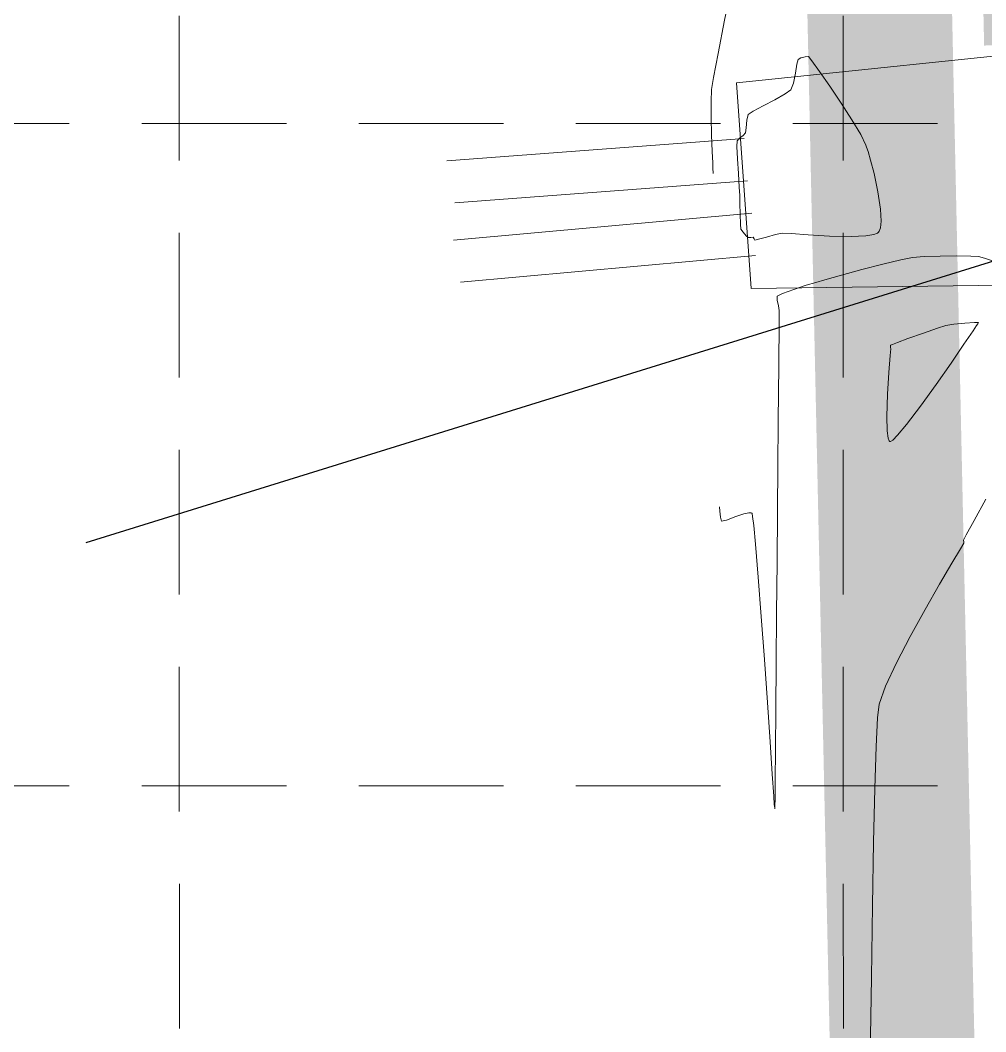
# Model space of a CAD drawing. Extents: x 2140663 to 2528301, y 336313 to 7007653.
# Drawn here: x 2527304.91 to 2527344.95, y 7006625.89 to 7006667.84 of the extents above; entities that cross this region are included whole.
import ezdxf

# ---------------------------------------------------------------- set-up
doc = ezdxf.new("R2010")
doc.units = 0
doc.header["$MEASUREMENT"] = 0
doc.linetypes.add('HIDDEN', pattern=[0.375, 0.25, -0.125])
for name, color, linetype in [('1 EXISTING CONTOURS', 43, 'Continuous'), ('1 SILT FENCE', 200, 'Continuous'), ('GRID', 254, 'HIDDEN'), ('LIMITS OF DISTURBANCE', 1, 'HIDDEN'), ('SANDBAGS', 250, 'HIDDEN'), ('xdrc002bs$0$v-pave-exst', 6, 'Continuous')]:
    doc.layers.add(name, color=color, linetype=linetype)
doc.layers.add('xdrc002bs$0$v-strm-exst', color=2, linetype='Continuous', lineweight=0)

msp = doc.modelspace()

# ---------------------------------------------------------------- linework, layer by layer
at = {"layer": '1 EXISTING CONTOURS', "color": 43, "lineweight": 0}
for points, elevation in [([(2527334.123468447, 7006667.836871821), (2527334.456481071, 7006669.49156615)], 598), ([(2527337.467030314, 7006666.322059849), (2527337.600048955, 7006666.326211332)], 597), ([(2527337.055182886, 7006665.637564166), (2527337.116333982, 7006666.015656117)], 597), ([(2527333.559826597, 7006664.463789212), (2527333.5793975, 7006664.959298148)], 598), ([(2527336.87281545, 7006664.956095028), (2527336.975954942, 7006665.231654893)], 597), ([(2527333.563945292, 7006663.805439311), (2527333.559826597, 7006664.463789212)], 598), ([(2527335.302556057, 7006664.069024484), (2527335.716500961, 7006664.288446045)], 597), ([(2527338.949667777, 7006664.402683098), (2527339.398992193, 7006663.702857492)], 597), ([(2527333.583064773, 7006663.081417856), (2527333.563945292, 7006663.805439311)], 598), ([(2527335.019403323, 7006663.374121036), (2527335.042805589, 7006663.696478971)], 597), ([(2527335.099712758, 7006663.933471476), (2527335.302556057, 7006664.069024484)], 597), ([(2527339.398992193, 7006663.702857492), (2527339.763771491, 7006663.091478825)], 597), ([(2527333.608496233, 7006662.388894252), (2527333.583064773, 7006663.081417856)], 598), ([(2527334.632746093, 7006662.597538176), (2527334.636673539, 7006662.837410753)], 597), ([(2527334.885301108, 7006663.059318524), (2527334.989377317, 7006663.163537881)], 597), ([(2527339.979349168, 7006662.656559271), (2527340.008218418, 7006662.576903135)], 597), ([(2527340.008218418, 7006662.576903135), (2527340.071141034, 7006662.386470384)], 597), ([(2527333.627547145, 7006661.922851665), (2527333.608496233, 7006662.388894252)], 598), ([(2527333.638160908, 7006661.657288153), (2527333.627547145, 7006661.922851665)], 598), ([(2527333.642444368, 7006661.531891106), (2527333.638160908, 7006661.657288153)], 598), ([(2527334.746186732, 7006660.574219787), (2527334.726195164, 7006660.920410136)], 597), ([(2527334.763578304, 7006659.790917155), (2527334.754822385, 7006660.236807789)], 597), ([(2527340.584741698, 7006659.997836693), (2527340.610247761, 7006659.506337461)], 597), ([(2527340.610247761, 7006659.506337461), (2527340.582111493, 7006659.225981296)], 597), ([(2527340.536662426, 7006659.093723118), (2527340.505093622, 7006659.046510496)], 597), ([(2527335.309986416, 7006658.838127558), (2527335.211655062, 7006658.829515669)], 597), ([(2527335.344723728, 7006658.774511047), (2527335.309986416, 7006658.838127558)], 597), ([(2527335.379307566, 7006658.71184215), (2527335.344723728, 7006658.774511047)], 597), ([(2527335.854621964, 7006658.844367592), (2527335.52489425, 7006658.751141173)], 597), ([(2527336.230500787, 7006658.944770103), (2527335.854621964, 7006658.844367592)], 597), ([(2527336.514540803, 7006659.005597406), (2527336.230500787, 7006658.944770103)], 597), ([(2527336.875016673, 7006658.992297404), (2527336.514540803, 7006659.005597406)], 597), ([(2527338.47591784, 7006658.886956842), (2527337.585965675, 7006658.941319085)], 597), ([(2527340.460528352, 7006659.008653956), (2527340.316059647, 7006658.947898695)], 597), ([(2527341.432649577, 7006657.907783045), (2527340.687105991, 7006657.724798994)], 598), ([(2527343.064357494, 7006658.058455378), (2527342.402862202, 7006658.041051793)], 598), ([(2527343.753558684, 7006658.060354975), (2527343.064357494, 7006658.058455378)], 598), ([(2527344.327643914, 7006658.050452733), (2527343.753558684, 7006658.060354975)], 598), ([(2527344.643791322, 7006658.032450804), (2527344.327643914, 7006658.050452733)], 598), ([(2527340.687105991, 7006657.724798994), (2527339.818310535, 7006657.497362346)], 598), ([(2527337.902879161, 7006656.967061082), (2527337.509430242, 7006656.844553831)], 598), ([(2527338.283150497, 7006657.076620963), (2527337.902879161, 7006656.967061082)], 598), ([(2527336.306274305, 7006656.400141512), (2527336.301818267, 7006656.235151137)], 598), ([(2527336.351747027, 7006655.996414737), (2527336.388954298, 7006655.801679326)], 598), ([(2527336.388954298, 7006655.801679326), (2527336.390457304, 7006655.586051282)], 598), ([(2527336.390457304, 7006655.586051282), (2527336.38652963, 7006655.171391785)], 598), ([(2527344.084704363, 7006655.269863694), (2527343.634028593, 7006655.227214896)], 599), ([(2527336.38652963, 7006655.171391785), (2527336.379776214, 7006654.665763163)], 598), ([(2527342.36415844, 7006654.865777505), (2527341.725279204, 7006654.634368322)], 599), ([(2527344.047481222, 7006654.405293711), (2527344.423839245, 7006654.962645466)], 599), ([(2527344.423839245, 7006654.962645466), (2527344.567748806, 7006655.177508182)], 599), ([(2527344.567748806, 7006655.177508182), (2527344.615621423, 7006655.244649646)], 599), ([(2527336.379776214, 7006654.665763163), (2527336.372801994, 7006654.177227732)], 598), ([(2527341.294539525, 7006654.475171212), (2527341.078231962, 7006654.393688487)], 599), ([(2527336.372801994, 7006654.177227732), (2527336.368211908, 7006653.813847817)], 598), ([(2527341.016297006, 7006654.215406581), (2527340.99150409, 7006653.932905456)], 599), ([(2527340.996185116, 7006654.360982378), (2527340.995314578, 7006654.354974929)], 599), ([(2527340.995314578, 7006654.354974929), (2527340.997800024, 7006654.32803917)], 599), ([(2527341.006240478, 7006654.365560459), (2527340.996185116, 7006654.360982378)], 599), ([(2527340.997800024, 7006654.32803917), (2527341.00715442, 7006654.270092179)], 599), ([(2527341.078231962, 7006654.393688487), (2527341.006240478, 7006654.365560459)], 599), ([(2527341.00715442, 7006654.270092179), (2527341.016297006, 7006654.215406581)], 599), ([(2527340.99150409, 7006653.932905456), (2527340.935460763, 7006653.235454156)], 599), ([(2527336.356978025, 7006652.477361709), (2527336.34557157, 7006651.107171371)], 598), ([(2527336.34557157, 7006651.107171371), (2527336.331351175, 7006649.400268453)], 598), ([(2527340.845095933, 7006651.410035032), (2527340.858013928, 7006650.807958339)], 599), ([(2527341.297438971, 7006650.624225981), (2527341.670504957, 7006651.072033398)], 599), ([(2527340.976148635, 7006650.367817208), (2527341.005479149, 7006650.368980364)], 599), ([(2527336.331351175, 7006649.400268453), (2527336.315101143, 7006647.455092159)], 598), ([(2527333.923989115, 7006647.482558295), (2527333.915101225, 7006647.653522788)], 598), ([(2527334.925042897, 7006647.364463162), (2527334.59306228, 7006647.253538241)], 598), ([(2527335.127132363, 7006647.410402621), (2527334.925042897, 7006647.364463162)], 598), ([(2527335.218886829, 7006647.410551238), (2527335.127132363, 7006647.410402621)], 598), ([(2527335.257487489, 7006647.378538553), (2527335.247744424, 7006647.398934723)], 598), ([(2527335.281238121, 7006647.257042915), (2527335.257487489, 7006647.378538553)], 598), ([(2527336.315101143, 7006647.455092159), (2527336.297605776, 7006645.370081694)], 598), ([(2527333.996295145, 7006647.064702608), (2527333.944911749, 7006647.224317568)], 598), ([(2527335.326512297, 7006646.890153343), (2527335.281238121, 7006647.257042915)], 598), ([(2527344.143695051, 7006646.491094139), (2527344.02769328, 7006646.270420369)], 599), ([(2527335.514783271, 7006644.747516319), (2527335.402051426, 7006646.104208452)], 598), ([(2527344.02769328, 7006646.270420369), (2527344.036490557, 7006646.208595715)], 599), ([(2527344.036490557, 7006646.208595715), (2527344.045587545, 7006646.146595362)], 599), ([(2527343.910179631, 7006645.921937427), (2527343.550841966, 7006645.322298301)], 599), ([(2527336.297605776, 7006645.370081694), (2527336.279649377, 7006643.243676262)], 598), ([(2527335.639978193, 7006643.108072928), (2527335.514783271, 7006644.747516319)], 598), ([(2527343.036002331, 7006644.448179928), (2527342.43408851, 7006643.400084254)], 599), ([(2527336.279649377, 7006643.243676262), (2527336.262016247, 7006641.174315069)], 598), ([(2527335.893989805, 7006639.55133659), (2527335.769194326, 7006641.328479333)], 598), ([(2527336.262016247, 7006641.174315069), (2527336.24549069, 7006639.26043732)], 598), ([(2527340.465299469, 7006638.90863365), (2527340.408451772, 7006637.71964578)], 599), ([(2527340.408451772, 7006637.71964578), (2527340.353930224, 7006635.979760948)], 599), ([(2527336.230857005, 7006637.600482221), (2527336.218899498, 7006636.292888975)], 598), ([(2527336.218899498, 7006636.292888975), (2527336.21178739, 7006635.566666059)], 598), ([(2527340.353930224, 7006635.979760948), (2527340.301961142, 7006633.757736222)], 599), ([(2527336.21178739, 7006635.566666059), (2527336.208148275, 7006635.241654593)], 598), ([(2527336.188088082, 7006635.241393643), (2527336.180127883, 7006635.319295232)], 598), ([(2527336.197454144, 7006635.164878502), (2527336.188088082, 7006635.241393643)], 598), ([(2527336.203524902, 7006635.133097783), (2527336.197454144, 7006635.164878502)], 598), ([(2527336.20615022, 7006635.128544867), (2527336.203524902, 7006635.133097783)], 598), ([(2527336.206623441, 7006635.141390949), (2527336.20615022, 7006635.128544867)], 598), ([(2527336.208148275, 7006635.241654593), (2527336.206623441, 7006635.141390949)], 598), ([(2527340.252770842, 7006631.122328666), (2527340.206585642, 7006628.142295349)], 599), ([(2527340.206585642, 7006628.142295349), (2527340.163631858, 7006624.886393337)], 599)]:
    msp.add_lwpolyline(points, dxfattribs=dict(at, elevation=elevation))
at = {"layer": '1 EXISTING CONTOURS', "color": 43, "lineweight": 0, "extrusion": (0.9810139436926516, -0.1939372122120738, 0), "elevation": 1120496.388313869}
msp.add_lwpolyline([(7363781.570856757, 598), (7363782.981028001, 598)], dxfattribs=at)
at = {"layer": '1 EXISTING CONTOURS', "color": 43, "lineweight": 0, "extrusion": (0.9824249258996757, -0.1866581500257008, 0), "elevation": 1175064.372241419}
msp.add_lwpolyline([(7355270.217031436, 598.0000000000007), (7355271.232293405, 598.0000000000007)], dxfattribs=at)
at = {"layer": '1 EXISTING CONTOURS', "color": 43, "lineweight": 0, "extrusion": (0.9690866078911964, -0.2467207863272464, 0), "elevation": 720518.4041505447}
msp.add_lwpolyline([(7413612.802394668, 597.0000000000007), (7413613.000630709, 597.0000000000007)], dxfattribs=at)
at = {"layer": '1 EXISTING CONTOURS', "color": 43, "lineweight": 0, "extrusion": (0.4666070254957894, -0.8844647442142461, 0), "elevation": -5017875.958145631}
msp.add_lwpolyline([(5504700.297246375, 597.0000000000007), (5504700.435706554, 597.0000000000007)], dxfattribs=at)
at = {"layer": '1 EXISTING CONTOURS', "color": 43, "lineweight": 0, "extrusion": (0.2670304634860776, -0.9636880883202877, 0), "elevation": -6077364.778197165}
msp.add_lwpolyline([(4306558.181533416, 597.0000000000007), (4306558.367614614, 597.0000000000007)], dxfattribs=at)
at = {"layer": '1 EXISTING CONTOURS', "color": 43, "lineweight": 0, "extrusion": (0.7761622308224585, 0.630533259586443, 0), "elevation": 6379560.147196075}
msp.add_lwpolyline([(3844739.351346542, 597), (3844739.127821654, 597)], dxfattribs=at)
at = {"layer": '1 EXISTING CONTOURS', "color": 43, "lineweight": 0, "extrusion": (0.8112582949876774, 0.5846879328442537, 0), "elevation": 6147036.855576121}
msp.add_lwpolyline([(4206512.157225275, 597), (4206511.61844083, 597)], dxfattribs=at)
at = {"layer": '1 EXISTING CONTOURS', "color": 43, "lineweight": 0, "extrusion": (0.9869404295069731, -0.1610856561106286, 0), "elevation": 1365654.466242072}
msp.add_lwpolyline([(7322278.112188845, 598.0000000000007), (7322278.615519483, 598.0000000000007)], dxfattribs=at)
at = {"layer": '1 EXISTING CONTOURS', "color": 43, "lineweight": 0, "extrusion": (0.9814787123677755, -0.1915712326235162, 0), "elevation": 1138251.945871262}
msp.add_lwpolyline([(7361057.829295384, 597), (7361058.242864488, 597)], dxfattribs=at)
at = {"layer": '1 EXISTING CONTOURS', "color": 43, "lineweight": 0, "extrusion": (0.8220163192768603, 0.5694639328724191, 0), "elevation": 6067556.5411123}
msp.add_lwpolyline([(4320365.692889229, 597.0000000000007), (4320364.947547647, 597.0000000000007)], dxfattribs=at)
at = {"layer": '1 EXISTING CONTOURS', "color": 43, "lineweight": 0, "extrusion": (0.5950891711474849, -0.8036596782114925, 0), "elevation": -4126983.299096851}
msp.add_lwpolyline([(6200708.885548066, 597.0000000000003), (6200709.179169623, 597.0000000000003)], dxfattribs=at)
at = {"layer": '1 EXISTING CONTOURS', "color": 43, "lineweight": 0, "extrusion": (0.8307488076869041, 0.556647481380081, 0), "elevation": 5999825.911686197}
msp.add_lwpolyline([(4413942.080391625, 597.0000000000003), (4413941.237464909, 597.0000000000003)], dxfattribs=at)
at = {"layer": '1 EXISTING CONTOURS', "color": 43, "lineweight": 0, "extrusion": (0.4602023975127415, -0.887814030821503, 0), "elevation": -5057528.908485038}
msp.add_lwpolyline([(5468287.813815648, 597), (5468288.365545522, 597)], dxfattribs=at)
at = {"layer": '1 EXISTING CONTOURS', "color": 43, "lineweight": 0, "extrusion": (0.485392761103492, -0.8742962126581176, 0), "elevation": -4899149.57331603}
msp.add_lwpolyline([(5610624.721650856, 597.0000000000007), (5610625.214057381, 597.0000000000007)], dxfattribs=at)
at = {"layer": '1 EXISTING CONTOURS', "color": 43, "lineweight": 0, "extrusion": (0.9723603246906596, -0.233485329233927, 0), "elevation": 821527.1428207287}
msp.add_lwpolyline([(7403097.441460456, 597.0000000000007), (7403097.685189552, 597.0000000000007)], dxfattribs=at)
at = {"layer": '1 EXISTING CONTOURS', "color": 43, "lineweight": 0, "extrusion": (0.9899871730517161, -0.141157349057963, 0), "elevation": 1512987.223581252}
msp.add_lwpolyline([(7293258.5650784, 597), (7293258.777791413, 597)], dxfattribs=at)
at = {"layer": '1 EXISTING CONTOURS', "color": 43, "lineweight": 0, "extrusion": (0.7319371351455695, -0.6813721671707, 0), "elevation": -2924294.968639973}
msp.add_lwpolyline([(6850492.202701177, 597), (6850492.345523953, 597)], dxfattribs=at)
at = {"layer": '1 EXISTING CONTOURS', "color": 43, "lineweight": 0, "extrusion": (0.6129095929695749, -0.7901530426732977, 0), "elevation": -3987308.339459421}
msp.add_lwpolyline([(6291432.161739705, 597.0000000000007), (6291432.353236914, 597.0000000000007)], dxfattribs=at)
at = {"layer": '1 EXISTING CONTOURS', "color": 43, "lineweight": 0, "extrusion": (0.8959727294363435, 0.4441090723081315, 0), "elevation": 5376150.151891635}
msp.add_lwpolyline([(5155364.536417164, 597.0000000000003), (5155364.051001101, 597.0000000000003)], dxfattribs=at)
at = {"layer": '1 EXISTING CONTOURS', "color": 43, "lineweight": 0, "extrusion": (0.9989806476277074, 0.04514051024663316, 0), "elevation": 2841042.712971502}
msp.add_lwpolyline([(6885434.658133085, 597.0000000000007), (6885435.164511378, 597.0000000000007)], dxfattribs=at)
at = {"layer": '1 EXISTING CONTOURS', "color": 43, "lineweight": 0, "extrusion": (0.9982973503149217, 0.05833009818444003, 0), "elevation": 2931730.777801474}
msp.add_lwpolyline([(6847311.908776743, 597), (6847312.522065884, 597)], dxfattribs=at)
at = {"layer": '1 EXISTING CONTOURS', "color": 43, "lineweight": 0, "extrusion": (0.9593855812985957, 0.2820980439428031, 0), "elevation": 4401259.377081785}
msp.add_lwpolyline([(6009133.176159747, 597), (6009132.810470594, 597)], dxfattribs=at)
at = {"layer": '1 EXISTING CONTOURS', "color": 43, "lineweight": 0, "extrusion": (0.9686114449376317, 0.2485797029844423, 0), "elevation": 4189724.585808981}
msp.add_lwpolyline([(6158487.568656148, 597.0000000000003), (6158486.996549784, 597.0000000000003)], dxfattribs=at)
at = {"layer": '1 EXISTING CONTOURS', "color": 43, "lineweight": 0, "extrusion": (0.9997021344045119, 0.02440578757310305, 0), "elevation": 2697583.929647933}
msp.add_lwpolyline([(6942892.875591435, 598.0000000000007), (6942892.920477674, 598.0000000000007)], dxfattribs=at)
at = {"layer": '1 EXISTING CONTOURS', "color": 43, "lineweight": 0, "extrusion": (0.9980660192497064, 0.06216286044773808, 0), "elevation": 2958000.994485232}
msp.add_lwpolyline([(6836003.817177036, 597.0000000000007), (6836004.377281268, 597.0000000000007)], dxfattribs=at)
at = {"layer": '1 EXISTING CONTOURS', "color": 43, "lineweight": 0, "extrusion": (0.9782758445541797, 0.2073074334456108, 0), "elevation": 3924968.99136361}
msp.add_lwpolyline([(6330511.243844298, 597), (6330510.471252104, 597)], dxfattribs=at)
at = {"layer": '1 EXISTING CONTOURS', "color": 43, "lineweight": 0, "extrusion": (0.9891572678399931, 0.1468601357731915, 0), "elevation": 3528936.346303117}
msp.add_lwpolyline([(6559523.814541668, 597.0000000000007), (6559523.078723652, 597.0000000000007)], dxfattribs=at)
at = {"layer": '1 EXISTING CONTOURS', "color": 43, "lineweight": 0, "extrusion": (0.9996726396722277, 0.02558541558702371, 0), "elevation": 2705775.719724459}
msp.add_lwpolyline([(6939703.624186421, 597.0000000000003), (6939703.96170891, 597.0000000000003)], dxfattribs=at)
at = {"layer": '1 EXISTING CONTOURS', "color": 43, "lineweight": 0, "extrusion": (0.9994854786874872, 0.03207456769537087, 0), "elevation": 2750769.979760795}
msp.add_lwpolyline([(6921991.140454572, 597.0000000000007), (6921991.545161947, 597.0000000000007)], dxfattribs=at)
at = {"layer": '1 EXISTING CONTOURS', "color": 43, "lineweight": 0, "extrusion": (0.9950433850430056, 0.09944175120218321, 0), "elevation": 3211562.230666915}
msp.add_lwpolyline([(6720607.263349777, 597), (6720607.477649509, 597)], dxfattribs=at)
at = {"layer": '1 EXISTING CONTOURS', "color": 43, "lineweight": 0, "extrusion": (0.8195135395736116, 0.5730598210095789, 0), "elevation": 6086419.937547488}
msp.add_lwpolyline([(4293737.87599533, 597), (4293738.032700698, 597)], dxfattribs=at)
at = {"layer": '1 EXISTING CONTOURS', "color": 43, "lineweight": 0, "extrusion": (0.7369520638555094, 0.6759450092863363, 0), "elevation": 6598640.874598529}
msp.add_lwpolyline([(3455232.241712125, 597), (3455232.439650046, 597)], dxfattribs=at)
at = {"layer": '1 EXISTING CONTOURS', "color": 43, "lineweight": 0, "extrusion": (0.6474107068650097, -0.7621413101495998, 0), "elevation": -3703837.002587823}
msp.add_lwpolyline([(6462376.68980968, 597), (6462376.631335917, 597)], dxfattribs=at)
at = {"layer": '1 EXISTING CONTOURS', "color": 43, "lineweight": 0, "extrusion": (0.9457188686388973, -0.324985878924553, 0), "elevation": 113088.3690992934}
msp.add_lwpolyline([(7447679.836552519, 597.0000000000007), (7447679.696703159, 597.0000000000007)], dxfattribs=at)
at = {"layer": '1 EXISTING CONTOURS', "color": 43, "lineweight": 0, "extrusion": (0.6751866739091318, 0.7376469042675661, 0), "elevation": 6874863.173020994}
msp.add_lwpolyline([(2866521.75170185, 597), (2866521.86252419, 597)], dxfattribs=at)
at = {"layer": '1 EXISTING CONTOURS', "color": 43, "lineweight": 0, "extrusion": (0.05023002856458472, -0.9987376753834819, 0), "elevation": -6870866.031721916}
msp.add_lwpolyline([(2876089.56735207, 597.0000000000007), (2876089.458773863, 597.0000000000007)], dxfattribs=at)
at = {"layer": '1 EXISTING CONTOURS', "color": 43, "lineweight": 0, "extrusion": (0.2606078618185116, -0.9654447381173009, 0), "elevation": -6105898.315832131}
msp.add_lwpolyline([(4265993.139592946, 597.0000000000007), (4265992.988795413, 597.0000000000007)], dxfattribs=at)
at = {"layer": '1 EXISTING CONTOURS', "color": 43, "lineweight": 0, "extrusion": (-0.07152097833816948, -0.997439095713393, 0), "elevation": -7169473.215140562}
msp.add_lwpolyline([(2019742.213943049, 597.0000000000003), (2019741.5011687, 597.0000000000003)], dxfattribs=at)
at = {"layer": '1 EXISTING CONTOURS', "color": 43, "lineweight": 0, "extrusion": (-0.02612161948331773, -0.9996587722796059, 0), "elevation": -7070286.194690742}
msp.add_lwpolyline([(2343451.698468257, 597), (2343450.800676545, 597)], dxfattribs=at)
at = {"layer": '1 EXISTING CONTOURS', "color": 43, "lineweight": 0, "extrusion": (0.04359651032049484, -0.9990492201527786, 0), "elevation": -6889813.896385329}
msp.add_lwpolyline([(2830402.914278033, 597.0000000000007), (2830402.305514865, 597.0000000000007)], dxfattribs=at)
at = {"layer": '1 EXISTING CONTOURS', "color": 43, "lineweight": 0, "extrusion": (-0.1704392579123651, 0.9853681846712337, 0), "elevation": 6473380.800140187}
msp.add_lwpolyline([(-3684570.490807002, 597), (-3684570.151368319, 597)], dxfattribs=at)
at = {"layer": '1 EXISTING CONTOURS', "color": 43, "lineweight": 0, "extrusion": (0.1977089603446477, -0.9802607647965099, 0), "elevation": -6368673.792265819}
msp.add_lwpolyline([(3862733.185004888, 598), (3862732.696109372, 598)], dxfattribs=at)
at = {"layer": '1 EXISTING CONTOURS', "color": 43, "lineweight": 0, "extrusion": (0.07436004669905377, -0.9972314593187053, 0), "elevation": -6799326.524123888}
msp.add_lwpolyline([(3041360.77174123, 598), (3041360.27941066, 598)], dxfattribs=at)
at = {"layer": '1 EXISTING CONTOURS', "color": 43, "lineweight": 0, "extrusion": (-0.245297134622319, -0.9694479438041427, 0), "elevation": -7412540.621823289}
msp.add_lwpolyline([(731416.1928530454, 598.0000000000007), (731415.9295692735, 598.0000000000007)], dxfattribs=at)
at = {"layer": '1 EXISTING CONTOURS', "color": 43, "lineweight": 0, "extrusion": (0.3073532652356332, 0.9515954867216398, 0), "elevation": 7444291.806319325}
msp.add_lwpolyline([(-251491.1477695704, 598.0000000000007), (-251490.7944935681, 598.0000000000007)], dxfattribs=at)
at = {"layer": '1 EXISTING CONTOURS', "color": 43, "lineweight": 0, "extrusion": (-0.2614992846180581, 0.9652036697735064, 0), "elevation": 6101953.974825251}
msp.add_lwpolyline([(-4271633.590522042, 598), (-4271632.710914211, 598)], dxfattribs=at)
at = {"layer": '1 EXISTING CONTOURS', "color": 43, "lineweight": 0, "extrusion": (0.2678064806306757, -0.9634727235019224, 0), "elevation": -6073885.405282309}
msp.add_lwpolyline([(4311450.383726638, 598.0000000000007), (4311449.671553563, 598.0000000000007)], dxfattribs=at)
at = {"layer": '1 EXISTING CONTOURS', "color": 43, "lineweight": 0, "extrusion": (-0.3361363102177942, 0.941813347194213, 0), "elevation": 5749433.045816859}
msp.add_lwpolyline([(-4735471.432053063, 598.0000000000003), (-4735470.941412099, 598.0000000000003)], dxfattribs=at)
at = {"layer": '1 EXISTING CONTOURS', "color": 43, "lineweight": 0, "extrusion": (0.3092672644588499, -0.9509751622067423, 0), "elevation": -5881533.871370826}
msp.add_lwpolyline([(4570364.79329865, 598), (4570364.247195104, 598)], dxfattribs=at)
at = {"layer": '1 EXISTING CONTOURS', "color": 43, "lineweight": 0, "extrusion": (0.9788229421133334, 0.2047086905644162, 0), "elevation": 3908138.177788379}
msp.add_lwpolyline([(6340908.165506237, 598), (6340907.921604718, 598)], dxfattribs=at)
at = {"layer": '1 EXISTING CONTOURS', "color": 43, "lineweight": 0, "extrusion": (0.4463472009937742, -0.8948598639815195, 0), "elevation": -5141906.106920399}
msp.add_lwpolyline([(5389013.543581426, 598.0000000000007), (5389013.29579646, 598.0000000000007)], dxfattribs=at)
at = {"layer": '1 EXISTING CONTOURS', "color": 43, "lineweight": 0, "extrusion": (0.07346901283359404, -0.9972975003243804, 0), "elevation": -6802038.311275657}
msp.add_lwpolyline([(3035286.381758984, 599.0000000000007), (3035285.984077456, 599.0000000000007)], dxfattribs=at)
at = {"layer": '1 EXISTING CONTOURS', "color": 43, "lineweight": 0, "extrusion": (0.0465171167416599, -0.9989174930143345, 0), "elevation": -6881505.767490021}
msp.add_lwpolyline([(2850538.188096091, 599.0000000000007), (2850538.015770875, 599.0000000000007)], dxfattribs=at)
at = {"layer": '1 EXISTING CONTOURS', "color": 43, "lineweight": 0, "extrusion": (0.8553101030656961, -0.5181164228180268, 0), "elevation": -1468599.76760735}
msp.add_lwpolyline([(7302321.770921262, 599), (7302321.843932663, 599)], dxfattribs=at)
at = {"layer": '1 EXISTING CONTOURS', "color": 43, "lineweight": 0, "extrusion": (0.3298496470086167, -0.9440334794742669, 0), "elevation": -5780873.785727656}
msp.add_lwpolyline([(4697039.058875271, 599), (4697038.44004713, 599)], dxfattribs=at)
at = {"layer": '1 EXISTING CONTOURS', "color": 43, "lineweight": 0, "extrusion": (0.2963323267641916, -0.9550848926218656, 0), "elevation": -5943016.988655249}
msp.add_lwpolyline([(4490125.835995392, 599.0000000000007), (4490125.468143201, 599.0000000000007)], dxfattribs=at)
at = {"layer": '1 EXISTING CONTOURS', "color": 43, "lineweight": 0, "extrusion": (0.1430079917771112, -0.9897215337092943, 0), "elevation": -6573207.220018276}
msp.add_lwpolyline([(3503374.110799802, 599), (3503373.772981951, 599)], dxfattribs=at)
at = {"layer": '1 EXISTING CONTOURS', "color": 43, "lineweight": 0, "extrusion": (-0.3466706541661702, 0.9379869175740139, 0), "elevation": 5695995.173792826}
msp.add_lwpolyline([(-4799615.020163725, 599.0000000000007), (-4799614.560946575, 599.0000000000007)], dxfattribs=at)
at = {"layer": '1 EXISTING CONTOURS', "color": 43, "lineweight": 0, "extrusion": (0.8253647629806616, -0.5645998654178694, 0), "elevation": -1869975.413538427}
msp.add_lwpolyline([(7209982.811957874, 599), (7209983.761585204, 599)], dxfattribs=at)
at = {"layer": '1 EXISTING CONTOURS', "color": 43, "lineweight": 0, "extrusion": (0.9999635934390092, -0.008532982863214304, 0), "elevation": 2467456.699664236}
msp.add_lwpolyline([(7027964.443597931, 598), (7027964.042135756, 598)], dxfattribs=at)
at = {"layer": '1 EXISTING CONTOURS', "color": 43, "lineweight": 0, "extrusion": (0.8203544771665083, -0.571855341666811, 0), "elevation": -1933474.735816084}
msp.add_lwpolyline([(7193213.465547439, 599.0000000000003), (7193214.555532673, 599.0000000000003)], dxfattribs=at)
at = {"layer": '1 EXISTING CONTOURS', "color": 43, "lineweight": 0, "extrusion": (0.9999651348468819, -0.008350394640816258, 0), "elevation": 2468739.927711936}
msp.add_lwpolyline([(7027513.380392239, 598), (7027512.44532109, 598)], dxfattribs=at)
at = {"layer": '1 EXISTING CONTOURS', "color": 43, "lineweight": 0, "extrusion": (0.9979399533198955, -0.06415488732657076, 0), "elevation": 2072623.446300262}
msp.add_lwpolyline([(7154360.47566813, 599.0000000000007), (7154359.564974085, 599.0000000000007)], dxfattribs=at)
at = {"layer": '1 EXISTING CONTOURS', "color": 43, "lineweight": 0, "extrusion": (0.8123591292301546, -0.5831574788652076, 0), "elevation": -2032871.871985984}
msp.add_lwpolyline([(7165756.121453265, 599.0000000000007), (7165757.215190887, 599.0000000000007)], dxfattribs=at)
at = {"layer": '1 EXISTING CONTOURS', "color": 43, "lineweight": 0, "extrusion": (0.9993934505144056, -0.03482428849108878, 0), "elevation": 2281806.237746867}
msp.add_lwpolyline([(7090415.293088922, 599.0000000000007), (7090414.375931471, 599.0000000000007)], dxfattribs=at)
at = {"layer": '1 EXISTING CONTOURS', "color": 43, "lineweight": 0, "extrusion": (0.7977023307402933, -0.603051400405889, 0), "elevation": -2209304.400006293}
msp.add_lwpolyline([(7113338.82454719, 599), (7113339.785794686, 599)], dxfattribs=at)
at = {"layer": '1 EXISTING CONTOURS', "color": 43, "lineweight": 0, "extrusion": (0.9908226988758588, 0.1351679673308702, 0), "elevation": 3451221.437425517}
msp.add_lwpolyline([(6600733.137091998, 599), (6600732.827634347, 599)], dxfattribs=at)
at = {"layer": '1 EXISTING CONTOURS', "color": 43, "lineweight": 0, "extrusion": (0.9218320921650646, 0.3875894656135281, 0), "elevation": 5045487.872871717}
msp.add_lwpolyline([(5479384.58192703, 599.0000000000003), (5479384.461555023, 599.0000000000003)], dxfattribs=at)
at = {"layer": '1 EXISTING CONTOURS', "color": 43, "lineweight": 0, "extrusion": (-0.6055239497540222, -0.7958270831495295, 0), "elevation": -7106447.615121254}
msp.add_lwpolyline([(-2231368.245351618, 599), (-2231368.208093496, 599)], dxfattribs=at)
at = {"layer": '1 EXISTING CONTOURS', "color": 43, "lineweight": 0, "extrusion": (0.5236934487332341, -0.8519067858362742, 0), "elevation": -4645461.068032312}
msp.add_lwpolyline([(5822395.848489274, 599), (5822395.953507814, 599)], dxfattribs=at)
at = {"layer": '1 EXISTING CONTOURS', "color": 43, "lineweight": 0, "extrusion": (-0.7031529686025292, 0.7110386084773813, 0), "elevation": 3204891.573970837}
msp.add_lwpolyline([(-6723784.140877726, 599), (-6723784.425663689, 599)], dxfattribs=at)
at = {"layer": '1 EXISTING CONTOURS', "color": 43, "lineweight": 0, "extrusion": (0.8773048244408255, -0.4799335839601688, 0), "elevation": -1145473.75752591}
msp.add_lwpolyline([(7359923.796350311, 599), (7359922.781757459, 599)], dxfattribs=at)
at = {"layer": '1 EXISTING CONTOURS', "color": 43, "lineweight": 0, "extrusion": (0.996733959662165, 0.08075527014493615, 0), "elevation": 3084903.25971052}
msp.add_lwpolyline([(6779667.696382152, 598), (6779667.955469067, 598)], dxfattribs=at)
at = {"layer": '1 EXISTING CONTOURS', "color": 43, "lineweight": 0, "extrusion": (0.3734259877987206, 0.9276599763041143, 0), "elevation": 7443559.021454559}
msp.add_lwpolyline([(271956.4700693903, 598.0000000000007), (271956.5011773352, 598.0000000000007)], dxfattribs=at)
at = {"layer": '1 EXISTING CONTOURS', "color": 43, "lineweight": 0, "extrusion": (0.2223042596066684, -0.9749773413575984, 0), "elevation": -6269485.014149615}
msp.add_lwpolyline([(4021701.078881867, 598), (4021700.868474464, 598)], dxfattribs=at)
at = {"layer": '1 EXISTING CONTOURS', "color": 43, "lineweight": 0, "extrusion": (0.3410055853093834, -0.9400612696988452, 0), "elevation": -5724842.501313232}
msp.add_lwpolyline([(4765155.214257133, 598), (4765154.79766228, 598)], dxfattribs=at)
at = {"layer": '1 EXISTING CONTOURS', "color": 43, "lineweight": 0, "extrusion": (0.9954129493631322, 0.09567162714300768, 0), "elevation": 3186079.620190706}
msp.add_lwpolyline([(6732711.97348345, 598.0000000000007), (6732712.763050123, 598.0000000000007)], dxfattribs=at)
at = {"layer": '1 EXISTING CONTOURS', "color": 43, "lineweight": 0, "extrusion": (0.8813705208270064, -0.4724256608368467, 0), "elevation": -1082592.974567729}
msp.add_lwpolyline([(7369434.573563264, 599.0000000000003), (7369433.894353629, 599.0000000000003)], dxfattribs=at)
at = {"layer": '1 EXISTING CONTOURS', "color": 43, "lineweight": 0, "extrusion": (0.8564599463970768, -0.5162134831806665, 0), "elevation": -1452356.266937507}
msp.add_lwpolyline([(7305560.856105012, 599), (7305560.593795097, 599)], dxfattribs=at)
at = {"layer": '1 EXISTING CONTOURS', "color": 43, "lineweight": 0, "extrusion": (0.8616530571335141, -0.5074977922439358, 0), "elevation": -1378163.735093038}
msp.add_lwpolyline([(7319918.634502814, 599), (7319917.620036067, 599)], dxfattribs=at)
at = {"layer": '1 EXISTING CONTOURS', "color": 43, "lineweight": 0, "extrusion": (0.9973742783348477, 0.07241925790866592, 0), "elevation": 3028115.454350702}
msp.add_lwpolyline([(6805216.057652113, 598.0000000000007), (6805217.841930727, 598.0000000000007)], dxfattribs=at)
at = {"layer": '1 EXISTING CONTOURS', "color": 43, "lineweight": 0, "extrusion": (0.8749954832490835, -0.4841310817265332, 0), "elevation": -1180720.634103675}
msp.add_lwpolyline([(7354346.354319368, 599.0000000000007), (7354345.072517289, 599.0000000000007)], dxfattribs=at)
at = {"layer": '1 EXISTING CONTOURS', "color": 43, "lineweight": 0, "extrusion": (0.8866804447638515, -0.462382729860641, 0), "elevation": -998805.8206063895}
msp.add_lwpolyline([(7381251.898843466, 599), (7381250.664414041, 599)], dxfattribs=at)
at = {"layer": '1 EXISTING CONTOURS', "color": 43, "lineweight": 0, "extrusion": (0.9057175732209277, -0.4238816787250818, 0), "elevation": -680929.450200804}
msp.add_lwpolyline([(7417331.698261787, 599), (7417330.630582499, 599)], dxfattribs=at)
at = {"layer": '1 EXISTING CONTOURS', "color": 43, "lineweight": 0, "extrusion": (0.9409287945594353, -0.3386044943129496, 0), "elevation": 5567.855650608893}
msp.add_lwpolyline([(7448518.483464456, 599.0000000000003), (7448517.698085783, 599.0000000000003)], dxfattribs=at)
at = {"layer": '1 EXISTING CONTOURS', "color": 43, "lineweight": 0, "extrusion": (0.9976564804662055, 0.06842183119285582, 0), "elevation": 3000820.14156452}
msp.add_lwpolyline([(6817292.768850904, 598.0000000000003), (6817294.40477556, 598.0000000000003)], dxfattribs=at)
at = {"layer": '1 EXISTING CONTOURS', "color": 43, "lineweight": 0, "extrusion": (0.9946826834148936, -0.102987180340791, 0), "elevation": 1792307.811060866}
msp.add_lwpolyline([(7229666.632018648, 599.0000000000007), (7229666.059641296, 599.0000000000007)], dxfattribs=at)
at = {"layer": '1 EXISTING CONTOURS', "color": 43, "lineweight": 0, "extrusion": (0.9999611438846421, -0.008815368450506365, 0), "elevation": 2465471.936341448}
msp.add_lwpolyline([(7028646.409856265, 598), (7028644.749836666, 598)], dxfattribs=at)
at = {"layer": '1 EXISTING CONTOURS', "color": 43, "lineweight": 0, "extrusion": (0.9977356590998531, 0.06725737551066112, 0), "elevation": 2992861.333238091}
msp.add_lwpolyline([(6820789.168151675, 598.0000000000003), (6820790.515640724, 598.0000000000003)], dxfattribs=at)
at = {"layer": '1 EXISTING CONTOURS', "color": 43, "lineweight": 0, "extrusion": (0.997789738400579, 0.06645026668497345, 0), "elevation": 2987342.891588978}
msp.add_lwpolyline([(6823207.001218165, 598), (6823207.917427086, 598)], dxfattribs=at)
at = {"layer": '1 EXISTING CONTOURS', "color": 43, "lineweight": 0, "extrusion": (0.9977969850192052, 0.06634136482304433, 0), "elevation": 2986598.170560951}
msp.add_lwpolyline([(6823532.665165517, 598.0000000000003), (6823533.007247917, 598.0000000000003)], dxfattribs=at)
at = {"layer": '1 EXISTING CONTOURS', "color": 43, "lineweight": 0, "extrusion": (0.9998258514323445, -0.01866190792999159, 0), "elevation": 2396143.015181533}
msp.add_lwpolyline([(7052578.55452618, 599.0000000000007), (7052575.918659591, 599.0000000000007)], dxfattribs=at)
at = {"layer": '1 EXISTING CONTOURS', "color": 43, "lineweight": 0, "extrusion": (0.8983187671994698, -0.4393442755940094, 0), "elevation": -807958.9752711342}
msp.add_lwpolyline([(7404558.507145942, 600), (7404556.825699301, 600)], dxfattribs=at)
at = {"layer": '1 SILT FENCE', "color": 200, "linetype": 'Continuous', "lineweight": 0, "const_width": 10}
msp.add_lwpolyline([(2527349.882174684, 7006666.896567727), (2527332.665792525, 7007457.699583834), (2527360.286020877, 7007457.772928173)], dxfattribs=at)
at = {"layer": 'GRID', "color": 253, "linetype": 'HIDDEN', "lineweight": 0, "ltscale": 24}
for p, q in [((2527311.604736099, 7006032.024834732), (2527311.351720035, 7007623.446631561)), ((2527339.208465025, 7006032.020494846), (2527338.773547749, 7007623.404141763)), ((2527228.947377252, 7006663.551467947), (2528272.331315909, 7006663.551467947)), ((2527228.947377252, 7006636.093995878), (2528272.331315909, 7006636.093995878))]:
    msp.add_line(p, q, dxfattribs=at)
at = {"layer": 'LIMITS OF DISTURBANCE', "ltscale": 70, "const_width": 6}
msp.add_lwpolyline([(2527323.279507909, 7007478.034385583), (2527323.279507909, 7007463.102355542), (2527345.362386929, 7006446.874516389, 0.3527120601780434), (2527681.725039883, 7006131.321992346), (2528205.897920626, 7006144.525554366), (2528183.386823632, 7007495.015237641)], format="xyb", close=True, dxfattribs=at)
at = {"layer": 'SANDBAGS', "color": 7, "linetype": 'Continuous'}
msp.add_line((2527307.647117077, 7006646.172703863), (2527349.162242641, 7006659.067931596), dxfattribs=at)
at = {"layer": 'xdrc002bs$0$v-pave-exst', "color": 7, "lineweight": 0}
for points in [[(2527348.724471385, 7006666.706923848), (2527334.611625014, 7006665.245000263)], [(2527334.611625014, 7006665.245000263), (2527335.22389514, 7006656.711294116), (2527344.655973526, 7006656.833302075), (2527348.923732005, 7006656.892514867)]]:
    msp.add_lwpolyline(points, dxfattribs=at)
at = {"layer": 'xdrc002bs$0$v-strm-exst', "color": 7, "lineweight": 0}
for points in [[(2527322.602222855, 7006662.00033677), (2527334.936312496, 7006662.936348197)], [(2527322.932795035, 7006660.260362629), (2527335.069492723, 7006661.181394343)], [(2527335.249456057, 7006659.838817564), (2527322.879342324, 7006658.716779402)], [(2527335.408445151, 7006658.086013391), (2527323.1667931, 7006656.975627419)]]:
    msp.add_lwpolyline(points, dxfattribs=at)

doc.saveas('drawing.dxf')
